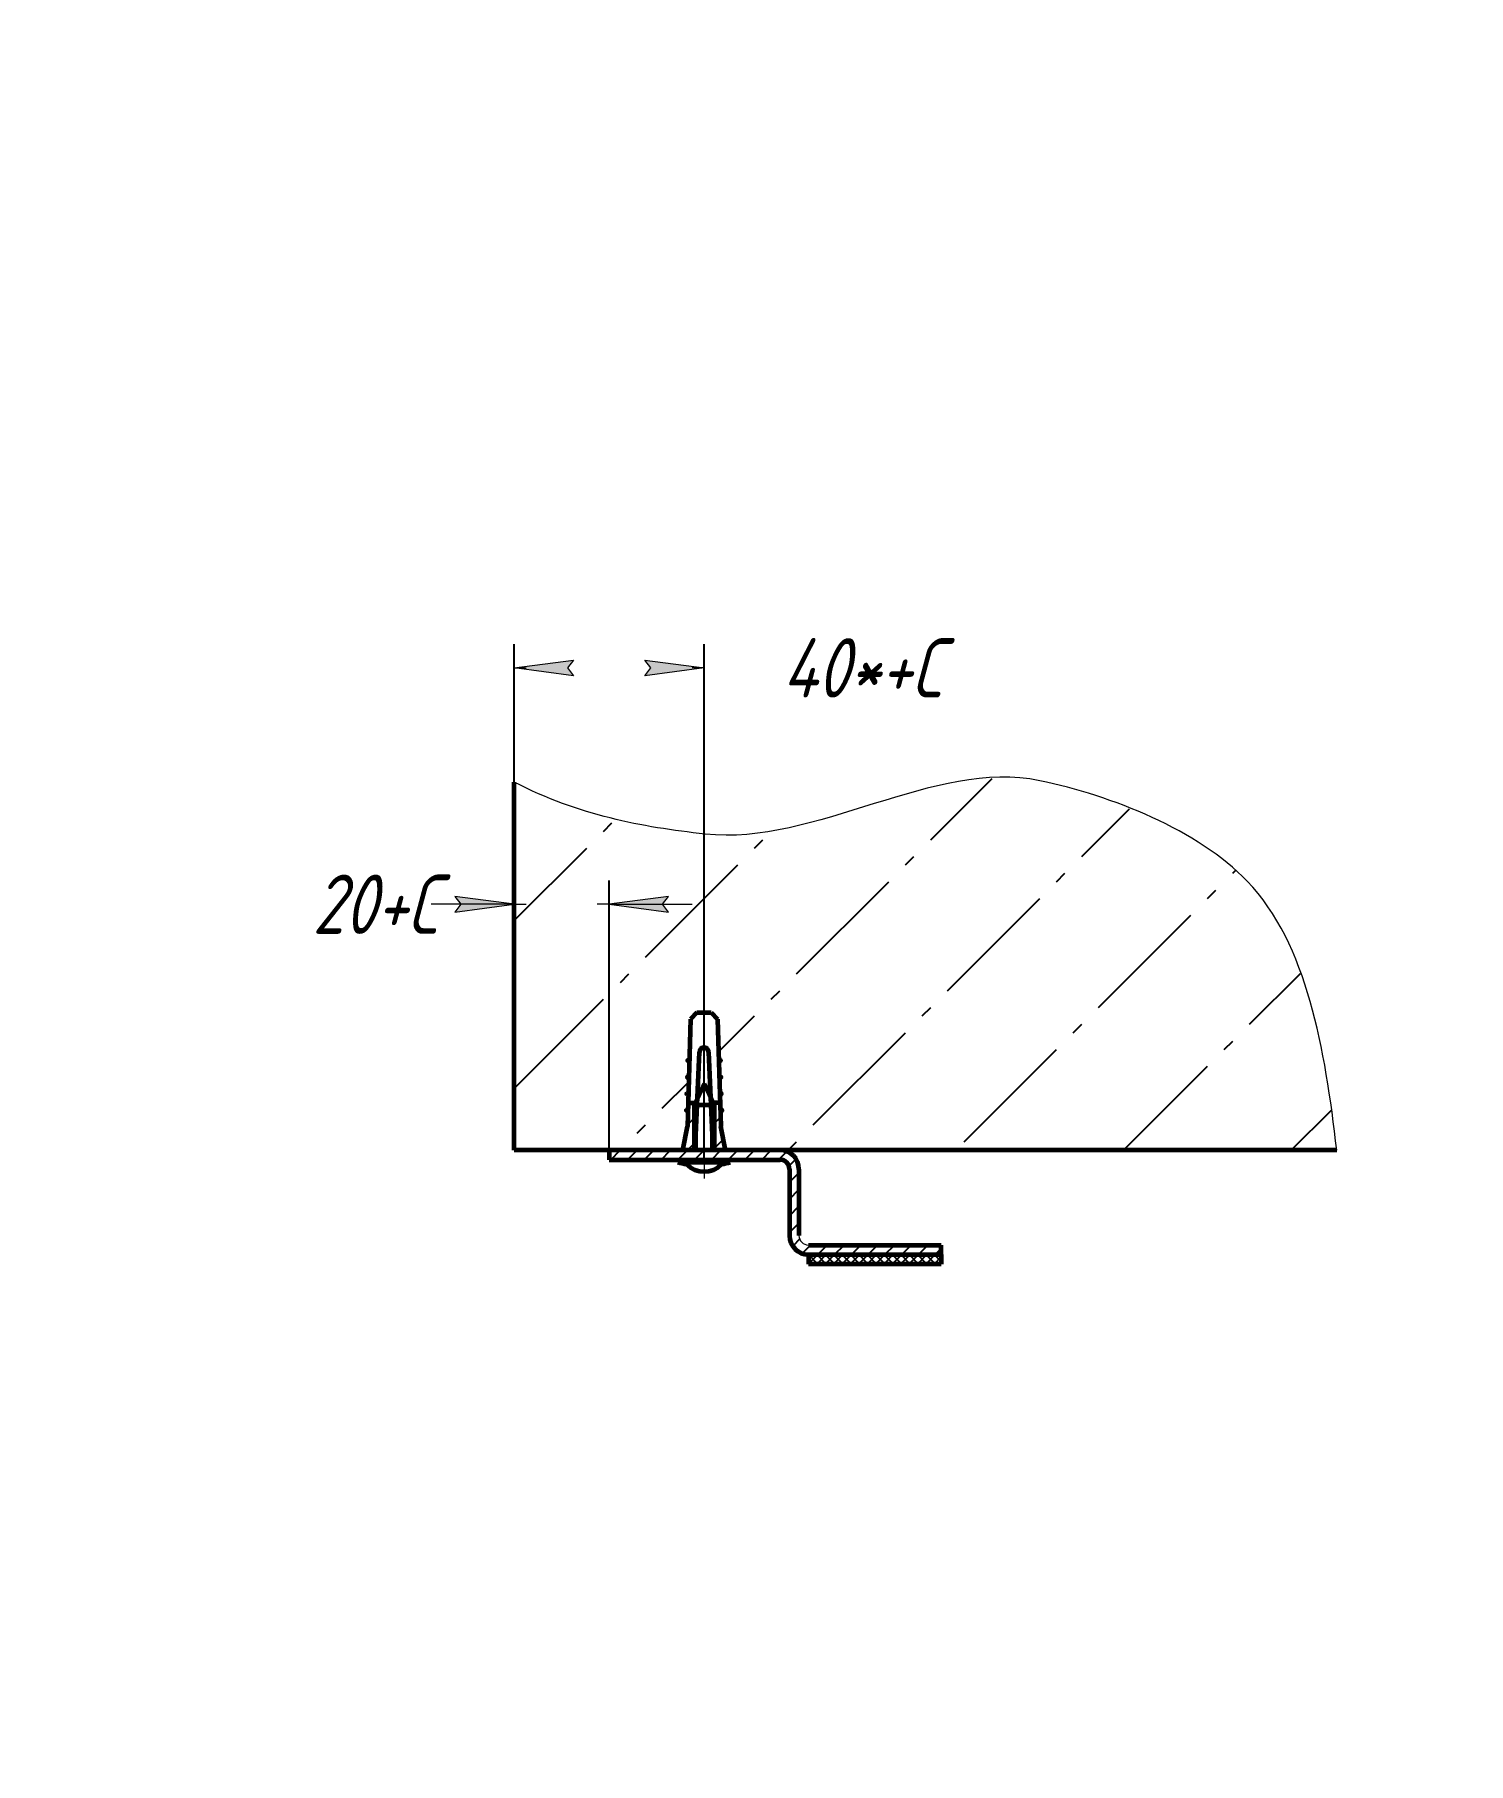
# Model space of a CAD drawing. Header units: millimetres. Extents: x 0 to 3360, y 0 to 297.
# Drawn here: x 2388 to 2508.9, y 151.2 to 297 of the extents above; entities that cross this region are included whole.
import ezdxf

# ---------------------------------------------------------------- set-up
doc = ezdxf.new("R2010")
doc.units = ezdxf.units.MM
for name, pattern in [('K5LT_AXLED', [19.5, 15, -1.5, 1.5, -1.5]), ('K5LT_BASIC', [0]), ('K5LT_THIN', [0]), ('K5LT_THIN_INCLUDED_TO_HATCHING', [0])]:
    doc.linetypes.add(name, pattern=pattern)
doc.layers.add('Системный слой', color=7, linetype='Continuous')
doc.styles.add('KDIMTEXTSTYLE', font='GOST_AU.SHX', dxfattribs={"width": 0.96, "oblique": 15, "height": 5})
doc.dimstyles.new('KDIMSTYLE (0.40)', dxfattribs={"dimtxt": 5, "dimasz": 1, "dimexe": 2, "dimexo": 0, "dimgap": 1, "dimtad": 1, "dimlfac": 2.5, "dimtxsty": 'KDIMTEXTSTYLE', "dimsah": 1, "dimcen": 0, "dimdle": 1, "dimadec": 0, "dimazin": 0, "dimtfac": 0.667, "dimtmove": 0, "dimatfit": 3, "dimfxl": 1, "dimtvp": 1, "dimtolj": 1, "dimtzin": 0, "dimarcsym": 0})
pattern_1 = [(45, (0, 0), (-1.0606602, 1.0606602), [])]

# ---------------------------------------------------------------- blocks, each defined once
blk = doc.blocks.new('U422')
at = {"layer": 'Системный слой', "color": 5, "linetype": 'K5LT_BASIC', "lineweight": 60, "true_color": 0x0000ff}
for p, q in [((2443.23, 210.61), (2443.09, 210.54)), ((2443.09, 210.47), (2443.23, 210.4))]:
    blk.add_line(p, q, dxfattribs=at)
blk.add_arc((2443.11, 210.5), 0.04, 116.5651, 243.4349, dxfattribs=at)
blk = doc.blocks.new('U423')
at = {"layer": 'Системный слой', "color": 5, "linetype": 'K5LT_BASIC', "lineweight": 60, "true_color": 0x0000ff}
for p, q in [((2443.19, 209.21), (2443.05, 209.14)), ((2443.05, 209.07), (2443.19, 209))]:
    blk.add_line(p, q, dxfattribs=at)
blk.add_arc((2443.07, 209.1), 0.04, 116.5651, 243.4349, dxfattribs=at)
blk = doc.blocks.new('U424')
at = {"layer": 'Системный слой', "color": 5, "linetype": 'K5LT_BASIC', "lineweight": 60, "true_color": 0x0000ff}
for p, q in [((2443.15, 207.81), (2443.01, 207.74)), ((2443.01, 207.67), (2443.15, 207.6))]:
    blk.add_line(p, q, dxfattribs=at)
blk.add_arc((2443.03, 207.7), 0.04, 116.5651, 243.4349, dxfattribs=at)
blk = doc.blocks.new('U425')
at = {"layer": 'Системный слой', "color": 5, "linetype": 'K5LT_BASIC', "lineweight": 60, "true_color": 0x0000ff}
for p, q in [((2443.11, 206.41), (2442.97, 206.34)), ((2442.97, 206.27), (2443.1, 206.2))]:
    blk.add_line(p, q, dxfattribs=at)
blk.add_arc((2442.99, 206.3), 0.04, 116.5651, 243.4349, dxfattribs=at)
blk = doc.blocks.new('U426')
at = {"layer": 'Системный слой', "color": 5, "linetype": 'K5LT_BASIC', "lineweight": 60, "true_color": 0x0000ff}
for p, q in [((2445.71, 210.61), (2445.85, 210.54)), ((2445.85, 210.47), (2445.71, 210.4))]:
    blk.add_line(p, q, dxfattribs=at)
blk.add_arc((2445.83, 210.5), 0.04, 296.5651, 63.4349, dxfattribs=at)
blk = doc.blocks.new('U427')
at = {"layer": 'Системный слой', "color": 5, "linetype": 'K5LT_BASIC', "lineweight": 60, "true_color": 0x0000ff}
for p, q in [((2445.75, 209.21), (2445.89, 209.14)), ((2445.89, 209.07), (2445.75, 209))]:
    blk.add_line(p, q, dxfattribs=at)
blk.add_arc((2445.87, 209.1), 0.04, 296.5651, 63.4349, dxfattribs=at)
blk = doc.blocks.new('U428')
at = {"layer": 'Системный слой', "color": 5, "linetype": 'K5LT_BASIC', "lineweight": 60, "true_color": 0x0000ff}
for p, q in [((2445.79, 207.81), (2445.93, 207.74)), ((2445.93, 207.67), (2445.79, 207.6))]:
    blk.add_line(p, q, dxfattribs=at)
blk.add_arc((2445.91, 207.7), 0.04, 296.5651, 63.4349, dxfattribs=at)
blk = doc.blocks.new('U429')
at = {"layer": 'Системный слой', "color": 5, "linetype": 'K5LT_BASIC', "lineweight": 60, "true_color": 0x0000ff}
for p, q in [((2445.83, 206.41), (2445.96, 206.34)), ((2445.96, 206.27), (2445.83, 206.2))]:
    blk.add_line(p, q, dxfattribs=at)
blk.add_arc((2445.95, 206.3), 0.04, 296.5651, 63.4349, dxfattribs=at)
blk = doc.blocks.new('KDIMARROW_02')
at = {"layer": 'Системный слой'}
blk.add_hatch(color=0, dxfattribs=at).paths.add_polyline_path([(4.5, 0), (5, 0.66), (0, 0), (5, -0.66)])
at = {"layer": 'Системный слой', "color": 0, "linetype": 'K5LT_THIN', "lineweight": 18}
for p, q in [((0, 0), (-1, 0)), ((5, 0.66), (0, 0)), ((0, 0), (5, -0.66)), ((0, 0), (7, 0)), ((4.5, 0), (5, 0.66)), ((5, -0.66), (4.5, 0))]:
    blk.add_line(p, q, dxfattribs=at)
blk = doc.blocks.new('KDIMARROW_01')
at = {"layer": 'Системный слой'}
blk.add_hatch(color=0, dxfattribs=at).paths.add_polyline_path([(0, 0), (-5, 0.66), (-4.5, 0), (-5, -0.66)])
at = {"layer": 'Системный слой', "color": 0, "linetype": 'K5LT_THIN', "lineweight": 18}
for p, q in [((-4.5, 0), (-5, 0.66)), ((-5, 0.66), (0, 0)), ((0, 0), (-5, -0.66)), ((-5, -0.66), (-4.5, 0)), ((0, 0), (-1, 0))]:
    blk.add_line(p, q, dxfattribs=at)

msp = doc.modelspace()

# ---------------------------------------------------------------- hatches: boundary and pattern name
at = {"layer": 'Системный слой'}
h = msp.add_hatch(dxfattribs=at)
h.set_pattern_fill('Бетон', angle=45, style=0, pattern_type=0)
h.set_pattern_definition([(45, (0, 0), (-14.14214, 14.14214), [11, -5]), (45, (9.192, 9.192), (-14.14214, 14.14214), [1, -15]), (45, (-1.414, 12.728), (-14.14214, 14.14214), [11, -5]), (45, (7.778, 21.92), (-14.14214, 14.14214), [1, -15])])
h.paths.add_polyline_path([(2444.57261, 229.59292), (2447.72414, 229.54249), (2451.38126, 230.07339), (2455.97269, 231.28402), (2462.34274, 233.20993), (2467.5843, 234.27616), (2471.26289, 234.32496), (2472.77631, 234.09493), (2477.07025, 232.97301), (2481.99903, 231.10791), (2486.344, 228.77379), (2489.47988, 226.3797), (2490.25466, 225.62057), (2492.2499, 223.09668), (2493.95854, 219.94961), (2495.3907, 216.07573), (2496.56771, 211.27322), (2497.54853, 205.041), (2497.80213, 202.9442), (2450.86876, 202.9442), (2446.26876, 202.9442), (2445.86876, 204.9442), (2445.83264, 206.20259), (2445.9643, 206.26842), (2445.98436, 206.29155), (2445.98219, 206.32209), (2445.9643, 206.33998), (2445.82673, 206.40876), (2445.79248, 207.60203), (2445.92527, 207.66842), (2445.94533, 207.69155), (2445.94316, 207.72209), (2445.92527, 207.73998), (2445.78653, 207.80935), (2445.75231, 209.00203), (2445.8851, 209.06842), (2445.90516, 209.09155), (2445.90299, 209.12209), (2445.8851, 209.13998), (2445.74636, 209.20935), (2445.71215, 210.40137), (2445.84626, 210.46842), (2445.86632, 210.49155), (2445.86415, 210.52209), (2445.84626, 210.53998), (2445.70616, 210.61003), (2445.60876, 214.0042), (2445.06876, 214.5442), (2443.86876, 214.5442), (2443.32876, 214.0042), (2443.23135, 210.61003), (2443.09125, 210.53998), (2443.07119, 210.51685), (2443.07336, 210.48631), (2443.09125, 210.46842), (2443.22536, 210.40137), (2443.19115, 209.20935), (2443.05241, 209.13998), (2443.03236, 209.11685), (2443.03453, 209.08631), (2443.05241, 209.06842), (2443.18521, 209.00203), (2443.15098, 207.80935), (2443.01224, 207.73998), (2442.99218, 207.71685), (2442.99435, 207.68631), (2443.01224, 207.66842), (2443.14503, 207.60203), (2443.11078, 206.40876), (2442.97321, 206.33998), (2442.95315, 206.31685), (2442.95532, 206.28631), (2442.97321, 206.26842), (2443.10487, 206.20259), (2443.06876, 204.9442), (2442.66876, 202.9442), (2428.46876, 202.9442), (2428.46876, 233.96251), (2432.38292, 232.24079), (2436.67908, 230.91922), (2441.68159, 229.95788)])
h = msp.add_hatch(dxfattribs=at)
h.set_pattern_fill('Металл', angle=45, style=0, pattern_type=0)
h.set_pattern_definition(pattern_1)
h.paths.add_polyline_path([(2443.88631, 206.94472), (2443.70876, 202.9442), (2442.66876, 202.9442), (2443.06876, 204.9442), (2443.12617, 206.94472)])
h = msp.add_hatch(dxfattribs=at)
h.set_pattern_fill('Металл', angle=45, style=0, pattern_type=0)
h.set_pattern_definition(pattern_1)
h.paths.add_polyline_path([(2445.0512, 206.94472), (2445.22876, 202.9442), (2446.26876, 202.9442), (2445.86876, 204.9442), (2445.81135, 206.94472)])
h = msp.add_hatch(dxfattribs=at)
h.set_pattern_fill('Металл', angle=45, style=0, pattern_type=0)
h.set_pattern_definition([(45, (0, 0), (-0.7071068, 0.7071068), [])])
h.paths.add_polyline_path([(2436.46876, 202.9442), (2450.86876, 202.9442), (2451.818, 202.6322), (2452.39703, 201.81788), (2452.46876, 201.3442), (2452.46876, 195.7442), (2452.70307, 195.17851), (2453.26876, 194.9442), (2464.46876, 194.9442), (2464.46876, 194.1442), (2453.26876, 194.1442), (2452.31952, 194.4562), (2451.74048, 195.27052), (2451.66876, 195.7442), (2451.66876, 201.3442), (2451.43444, 201.90989), (2450.86876, 202.1442), (2436.46876, 202.1442)])
h = msp.add_hatch(dxfattribs=at)
h.set_pattern_fill('Неметалл', angle=45, style=0, pattern_type=0)
h.set_pattern_definition([(45, (0, 0), (-0.35355339, 0.35355339), []), (135, (0, 0), (-0.35355339, -0.35355339), [])])
h.paths.add_polyline_path([(2464.46876, 193.3442), (2453.26876, 193.3442), (2453.26876, 194.1442), (2464.46876, 194.1442)])

# ---------------------------------------------------------------- linework, layer by layer
at = {"layer": 'Системный слой', "color": 5, "linetype": 'K5LT_BASIC', "lineweight": 60, "true_color": 0x0000ff}
for p, q in [((2428.46876, 202.9442), (2428.46876, 233.96251)), ((2443.86876, 214.5442), (2443.32876, 214.0042)), ((2443.86876, 214.5442), (2445.06876, 214.5442)), ((2445.06876, 214.5442), (2445.60876, 214.0042)), ((2443.32876, 214.0042), (2443.06876, 204.9442)), ((2445.60876, 214.0042), (2445.86876, 204.9442)), ((2443.70876, 202.9442), (2444.07614, 211.22177)), ((2445.22876, 202.9442), (2444.86137, 211.22177)), ((2444.46876, 208.5442), (2443.62876, 206.7442)), ((2444.46876, 208.5442), (2445.30876, 206.7442)), ((2443.12617, 206.94472), (2443.88631, 206.94472)), ((2443.62876, 206.7442), (2443.62876, 202.9442)), ((2445.30876, 206.7442), (2443.62876, 206.7442)), ((2445.81135, 206.94472), (2445.0512, 206.94472)), ((2445.30876, 206.7442), (2445.30876, 202.9442)), ((2442.66876, 202.9442), (2443.06876, 204.9442)), ((2446.26876, 202.9442), (2445.86876, 204.9442)), ((2497.80213, 202.9442), (2428.46876, 202.9442)), ((2436.46876, 202.9442), (2436.46876, 202.1442)), ((2436.46876, 202.1442), (2450.86876, 202.1442)), ((2442.26876, 201.9442), (2442.26876, 202.1442)), ((2442.26876, 201.9442), (2446.66876, 201.9442)), ((2446.66876, 201.9442), (2446.66876, 202.1442)), ((2451.66876, 201.3442), (2451.66876, 195.7442)), ((2452.46876, 201.3442), (2452.46876, 195.7442)), ((2453.26876, 194.9442), (2464.46876, 194.9442)), ((2453.26876, 194.1442), (2464.46876, 194.1442)), ((2453.26876, 194.1442), (2453.26876, 193.3442)), ((2464.46876, 194.1442), (2464.46876, 194.9442)), ((2464.46876, 194.1442), (2464.46876, 193.3442)), ((2464.46876, 193.3442), (2453.26876, 193.3442))]:
    msp.add_line(p, q, dxfattribs=at)
at = {"layer": 'Системный слой', "color": 30, "linetype": 'K5LT_AXLED', "lineweight": 18, "true_color": 0xff8000}
for p, q in [((2444.46876, 215.87152), (2444.46876, 201.85329)), ((2444.46876, 208.70307), (2444.46876, 200.5442))]:
    msp.add_line(p, q, dxfattribs=at)
at = {"layer": 'Системный слой', "color": 7, "linetype": 'K5LT_THIN', "lineweight": 18}
for p, q in [((2443.90876, 202.9442), (2443.90876, 206.7442)), ((2445.02876, 202.9442), (2445.02876, 206.7442))]:
    msp.add_line(p, q, dxfattribs=at)
at = {"layer": 'Системный слой', "color": 7, "linetype": 'K5LT_THIN_INCLUDED_TO_HATCHING', "lineweight": 18}
for p, q in [((2436.46876, 202.9442), (2450.86876, 202.9442)), ((2444.46876, 202.9442), (2442.66876, 202.9442)), ((2444.46876, 202.9442), (2446.26876, 202.9442)), ((2442.26876, 202.1442), (2446.66876, 202.1442))]:
    msp.add_line(p, q, dxfattribs=at)
at = {"layer": 'Системный слой', "color": 5, "linetype": 'K5LT_BASIC', "lineweight": 60, "true_color": 0x0000ff}
for centre, radius, start, end in [((2444.47575, 211.20404), 0.4, 91.0014476, 177.4587022), ((2444.46176, 211.20404), 0.4, 2.5412978, 88.9985524), ((2450.86876, 201.3442), 1.6, 0, 90), ((2444.46876, 208.89185), 7.28765, 252.4294026, 258.2826751), ((2444.46876, 203.24007), 2.09587, 225.0774805, 314.9225195), ((2444.46876, 208.89185), 7.28765, 281.7173249, 287.5705974), ((2450.86876, 201.3442), 0.8, 0, 90), ((2453.26876, 195.7442), 1.6, 180, 270)]:
    msp.add_arc(centre, radius, start, end, dxfattribs=at)
at = {"layer": 'Системный слой', "color": 7, "linetype": 'K5LT_THIN_INCLUDED_TO_HATCHING', "lineweight": 18}
msp.add_arc((2453.26876, 195.7442), 0.8, 180, 270, dxfattribs=at)
msp.add_open_spline([(2497.80213, 202.9442), (2496.81872, 211.4496), (2495.33703, 220.31427), (2490.25466, 225.62057), (2486.12394, 229.93329), (2478.83225, 232.82677), (2472.77631, 234.09493), (2463.87194, 235.95959), (2453.83927, 228.57267), (2444.57261, 229.59292), (2439.15873, 230.18899), (2433.95899, 231.16334), (2428.46876, 233.96251)], degree=3, knots=[0, 0, 0, 0, 1, 1, 1, 2, 2, 2, 3, 3, 3, 4, 4, 4, 4], dxfattribs=at)

# ---------------------------------------------------------------- block references
at = {"layer": 'Системный слой'}
for name in ['U422', 'U426', 'U423', 'U427', 'U424', 'U428', 'U425', 'U429']:
    msp.add_blockref(name, (0, 0), dxfattribs=at)

# ---------------------------------------------------------------- dimensions: what is measured, and where the dimension line sits
at = {"layer": 'Системный слой', "color": 7}
for base, p2, location, text, override in [((2444.46876, 243.61005), (2444.46876, 202.1442), (2457.78709, 243.61005), '\\H5.0;\\W0.965;\\Q15;\\H5.0;\\W0.965;\\Q15;\\Q15;40*+С', {"dimexo": 0, "dimblk1": 'KDIMARROW_01', "dimblk2": 'KDIMARROW_01', "dimse1": 0, "dimse2": 0, "dimclrt": 7, "dimtolj": 1}), ((2436.46876, 223.68122), (2436.46876, 202.9442), (2416.73792, 223.68122), '\\H5.0;\\W0.965;\\Q15;\\H5.0;\\W0.965;\\Q15;\\Q15;20+С', {"dimexo": 0, "dimblk1": 'KDIMARROW_02', "dimblk2": 'KDIMARROW_02', "dimse1": 0, "dimse2": 0, "dimclrt": 7, "dimtolj": 1})]:
    msp.add_linear_dim(base=base, p1=(2428.46876, 202.9442), p2=p2, location=location, text=text, dimstyle='KDIMSTYLE (0.40)', override=override, dxfattribs=at).render()

doc.saveas('drawing.dxf')
